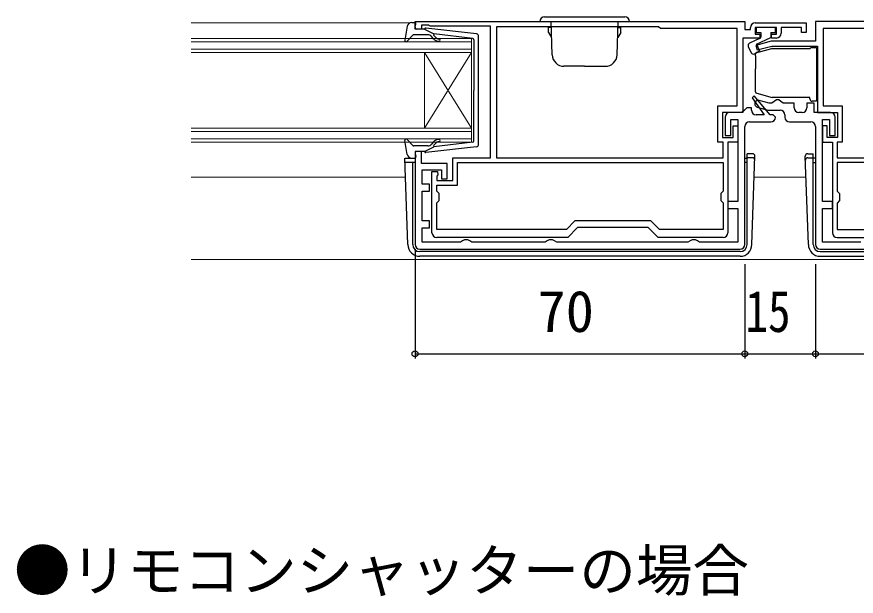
# Model space of a CAD drawing. Units: millimetres, scale not verified. Extents: x -525 to 525, y -783 to 778.
# Drawn here: x 96 to 274.1, y 16.9 to 139.8 of the extents above; entities that cross this region are included whole.
import ezdxf
from ezdxf.enums import TextEntityAlignment as Align

# ---------------------------------------------------------------- set-up
doc = ezdxf.new("R2010")
doc.units = ezdxf.units.MM
doc.header["$LTSCALE"] = 4
for name, color, linetype in [('0-1_USER1', 3, 'Continuous'), ('0-2_YKK_11', 7, 'Continuous'), ('0-5_YKK_13', 4, 'Continuous'), ('0-7_YKK_D', 6, 'Continuous')]:
    doc.layers.add(name, color=color, linetype=linetype)
doc.layers.add('0-4_YKK_12', color=2, linetype='Continuous', lineweight=18)
doc.styles.add('ＭＳ ゴシック', font='')
doc.styles.get('ＭＳ ゴシック').set_extended_font_data('MS Gothic')

msp = doc.modelspace()

# ---------------------------------------------------------------- linework, layer by layer
at = {"layer": '0-2_YKK_11'}
for p, q in [((262.7, 119.495), (262, 119.495)), ((259, 118.995), (259, 118.495)), ((250.5, 91.498), (250.5, 116.498)), ((251.5, 117.498), (256, 117.498)), ((260, 117.495), (264.5, 117.495)), ((265.5, 116.495), (265.5, 91.495)), ((181.5, 90.498), (249.5, 90.498)), ((266.5, 90.495), (334.5, 90.495))]:
    msp.add_line(p, q, dxfattribs=at)
for points in [[(180.5, 138.798), (250.5, 138.798), (250.5, 137.098), (251.7, 137.098), (251.7, 137.498)], [(184.1, 93.998), (184.1, 106.998), (185.25, 106.998), (185.331, 106.307), (185.1, 106.015), (185.1, 105.098), (188.5, 105.098), (188.5, 109.898), (196.5, 109.898), (196.5, 137.798), (183.8, 137.798), (183.576, 137.898), (183.353, 137.998), (181.9, 137.998), (181.9, 137.198), (180.5, 137.198), (180.5, 138.798)], [(257.2, 135.298), (256.2, 135.298), (256.2, 136.098), (257.2, 136.098), (257.2, 137.498), (252.7, 137.498), (252.7, 136.098), (253.7, 136.098), (253.7, 135.298), (250.1, 135.298), (250.1, 119.498), (245.8, 119.498), (245.8, 114.198), (248, 114.198), (248, 116.698), (249, 116.698), (249, 113.198), (246.9, 113.198), (246.9, 93.998)], [(252.7, 138.498), (263.5, 138.498), (263.5, 136.498), (262.5, 136.498), (262.5, 137.498), (258.2, 137.498), (258.2, 136.298)], [(335.5, 138.795), (265.5, 138.795), (265.5, 134.595), (256.1, 134.595), (252.871, 133.73), (253.13, 132.764), (256.232, 133.595), (265.9, 133.595), (265.9, 119.495), (270.2, 119.495), (270.2, 114.195), (268, 114.195), (268, 116.695), (267, 116.695), (267, 113.195), (269.1, 113.195), (269.1, 93.995)], [(257, 118.498), (256.5, 118.998), (255.88, 118.998), (252.521, 123.001), (252.047, 122.636), (254.6, 118.998), (252.9, 118.998)], [(261, 120.495), (261, 121.495), (258.654, 121.495), (258.177, 121.845), (257.7, 122.195), (257.2, 122.195), (256.723, 121.845), (256.246, 121.495), (255.688, 121.495), (253.544, 122.07)], [(268.7, 119.495), (265.2, 119.495), (265.2, 121.495), (263.7, 121.495), (263.7, 120.495)], [(251.9, 119.998), (251.9, 120.498), (250.9, 120.498), (250.4, 119.998), (249.9, 119.498), (247.3, 119.498)], [(253.156, 120.621), (255.491, 119.995), (258, 119.995)], [(246.3, 118.498), (246.3, 114.598), (247.5, 114.598), (247.5, 117.998), (249, 117.998), (249, 100.598), (246.9, 100.598), (246.9, 99.098), (249, 99.098), (249, 91.998), (240.866, 91.998), (240.433, 92.248), (240, 92.498), (239.3, 92.498), (238.867, 92.248), (238.434, 91.998), (210.566, 91.998), (210.133, 92.248), (209.7, 92.498), (209, 92.498), (208.567, 92.248), (208.134, 91.998), (192.566, 91.998), (192.133, 92.248), (191.7, 92.498), (191, 92.498), (190.567, 92.248), (190.134, 91.998), (182, 91.998), (182, 94.998), (183.6, 94.998), (183.6, 96.498), (182, 96.498), (182, 102.798), (183.6, 102.798), (183.6, 104.298), (182, 104.298), (182, 107.298), (186.1, 107.298), (186.1, 105.398)], [(269.1, 100.595), (267, 100.595), (267, 117.995), (268.5, 117.995), (268.5, 114.595), (269.7, 114.595), (269.7, 118.495)], [(186.1, 105.398), (187.3, 105.398), (187.3, 108.698), (181.9, 108.698), (181.9, 111.198), (180.5, 111.198), (180.5, 91.498)], [(275.134, 91.995), (267, 91.995), (267, 99.095), (269.1, 99.095), (269.1, 100.595)], [(245.9, 92.998), (232.1, 92.998), (230, 95.098), (215, 95.098), (212.9, 92.998), (185.1, 92.998)], [(270.1, 92.995), (283.9, 92.995), (286, 95.095), (301, 95.095), (303.1, 92.995), (330.9, 92.995)]]:
    msp.add_lwpolyline(points, dxfattribs=at)
for points in [[(197.8, 109.898), (245.9, 109.898), (245.9, 113.198), (244.8, 113.198), (244.8, 120.898), (248.9, 120.898), (248.9, 137.298), (232.6, 137.298), (232.2, 137.698), (197.8, 137.698)], [(270.1, 109.895), (318.2, 109.895), (318.2, 137.695), (283.8, 137.695), (283.4, 137.295), (267.1, 137.295), (267.1, 120.895), (271.2, 120.895), (271.2, 113.195), (270.1, 113.195)], [(189.5, 108.898), (245.9, 108.898), (245.9, 102.798), (245.4, 102.298), (245.4, 100.798), (245.9, 100.298), (245.9, 94.698), (232.38, 94.698), (230.58, 96.498), (214.42, 96.498), (212.62, 94.698), (185.1, 94.698), (185.1, 100.298), (185.6, 100.798), (185.6, 102.298), (185.1, 102.798), (185.1, 104.098), (189.5, 104.098)], [(326.5, 108.895), (270.1, 108.895), (270.1, 102.795), (270.6, 102.295), (270.6, 100.795), (270.1, 100.295), (270.1, 94.695), (283.62, 94.695), (285.42, 96.495), (301.58, 96.495), (303.38, 94.695), (330.9, 94.695), (330.9, 100.295), (330.4, 100.795), (330.4, 102.295), (330.9, 102.795), (330.9, 104.095), (326.5, 104.095)]]:
    msp.add_lwpolyline(points, close=True, dxfattribs=at)
for centre, radius, start, end in [((252.7, 137.498), 1, 90.00001, 179.99999), ((257.2, 136.298), 1, 270.00001, 359.99999), ((253.35, 121.345), 0.75, 75, 255.00002), ((247.3, 118.498), 1, 90.00001, 179.99999), ((252.9, 119.998), 1, 180.00001, 269.99999), ((258, 118.995), 1, 0.00001, 89.99999), ((262, 120.495), 1, 180.00001, 269.99999), ((262.7, 120.495), 1, 270.00001, 359.99999), ((268.7, 118.495), 1, 0.00001, 89.99999), ((256, 118.498), 1, 270.00001, 359.99999), ((260, 118.495), 1, 180.00001, 269.99999), ((251.5, 116.498), 1, 90.00001, 179.99999), ((264.5, 116.495), 1, 0.00001, 89.99999), ((185.1, 93.998), 1, 180.00001, 269.99999), ((245.9, 93.998), 1, 270.00001, 359.99999), ((270.1, 93.995), 1, 180.00001, 269.99999), ((181.5, 91.498), 1, 180.00001, 269.99999), ((249.5, 91.498), 1, 270.00001, 359.99999), ((266.5, 91.495), 1, 180.00001, 269.99999)]:
    msp.add_arc(centre, radius, start, end, dxfattribs=at)
at = {"layer": '0-4_YKK_12'}
for p, q in [((179.412, 138.498), (133, 138.498)), ((133, 135.199), (192.5, 135.197)), ((133, 134.499), (192.505, 134.497)), ((192.5, 135.197), (192.5, 113.197)), ((133, 132.9), (192.5, 132.899)), ((133, 132.2), (192.5, 132.199)), ((192.5, 132.199), (182.504, 116.198)), ((182.505, 132.198), (182.504, 116.198)), ((192.5, 116.199), (182.504, 132.198)), ((133, 116.2), (192.5, 116.199)), ((133, 115.5), (192.5, 115.499)), ((133, 113.899), (192.5, 113.897)), ((133, 113.199), (192.5, 113.197)), ((208.5, 108.898), (194.5, 108.898)), ((178.499, 105.799), (133, 105.799)), ((263.502, 105.799), (252.498, 105.799)), ((383, 88.299), (133, 88.299))]:
    msp.add_line(p, q, dxfattribs=at)
at = {"layer": '0-5_YKK_13'}
for p, q in [((208, 139.798), (225, 139.798)), ((178.851, 137.78), (178.308, 134.853)), ((179.834, 138.598), (180.403, 138.598)), ((180.514, 137.578), (180.692, 138.217)), ((193.561, 136.149), (182.82, 137.396)), ((207, 138.798), (226, 138.798)), ((209.382, 137.498), (208.8, 137.498)), ((208.8, 136.5), (208.8, 137.498)), ((209.619, 131.711), (209.371, 138.798)), ((223.381, 131.711), (223.629, 138.798)), ((223.618, 137.498), (224.2, 137.498)), ((224.2, 136.5), (224.2, 137.498)), ((252.898, 137.499), (252.898, 136.499)), ((256.998, 137.499), (252.898, 137.499)), ((180.014, 135.9), (178.825, 134.596)), ((183.237, 135.998), (180.235, 135.998)), ((182.503, 137.198), (180.803, 137.198)), ((182.503, 137.198), (184.503, 136.184)), ((184.428, 135.134), (184.003, 135.641)), ((184.489, 135.838), (184.811, 135.455)), ((192.738, 135.229), (184.503, 136.184)), ((194.003, 112.743), (194.003, 135.653)), ((208.8, 136.5), (209.45, 135.373)), ((224.2, 136.5), (223.55, 135.373)), ((252.898, 136.499), (253.898, 136.499)), ((253.898, 136.499), (253.898, 135.499)), ((255.998, 136.499), (255.998, 135.395)), ((193.003, 134.931), (193.003, 124.198)), ((253.626, 135.172), (251.487, 134.174)), ((252.998, 133.996), (255.998, 135.395)), ((252.998, 133.996), (253.652, 132.593)), ((251.245, 133.51), (251.862, 132.187)), ((252.565, 131.966), (253.652, 132.593)), ((252.8, 131.548), (252.8, 131.927)), ((253.023, 132.217), (253.923, 132.458)), ((253.923, 132.458), (256.262, 133.085)), ((256.34, 133.095), (264.4, 133.095)), ((252.8, 131.548), (252.8, 128.727)), ((216.5, 129.298), (212.117, 129.298)), ((216.5, 129.298), (220.883, 129.298)), ((252.8, 123.863), (252.8, 128.727)), ((193.003, 113.465), (193.003, 124.198)), ((253.023, 123.573), (256.3, 122.695)), ((264.3, 122.695), (256.3, 122.695)), ((264.3, 122.395), (264.3, 122.695)), ((265.7, 121.895), (264.8, 121.895)), ((178.851, 110.615), (178.308, 113.543)), ((180.014, 112.496), (178.825, 113.8)), ((183.237, 112.398), (180.235, 112.398)), ((184.428, 113.262), (184.003, 112.755)), ((184.489, 112.557), (184.811, 112.941)), ((192.738, 113.167), (184.503, 112.211)), ((180.514, 110.817), (180.692, 110.178)), ((182.503, 111.198), (180.803, 111.198)), ((182.503, 111.198), (184.503, 112.211)), ((193.561, 112.246), (182.82, 111)), ((250.999, 91.495), (250.999, 110.754)), ((252.153, 110.754), (250.999, 110.754)), ((263.846, 110.754), (265.001, 110.754)), ((265.001, 91.495), (265.001, 110.754)), ((178.999, 91.498), (178.36, 109.789)), ((178.372, 109.789), (180.5, 109.789)), ((180.5, 108.891), (178.391, 108.891)), ((179.834, 109.798), (180.403, 109.798)), ((179.999, 91.495), (179.999, 108.891)), ((250.5, 109.789), (250.999, 109.789)), ((250.999, 108.891), (250.5, 108.891)), ((252.123, 109.891), (250.999, 109.891)), ((251.999, 91.498), (252.653, 110.236)), ((264.001, 91.498), (263.347, 110.236)), ((263.877, 109.891), (265.001, 109.891)), ((265.5, 109.789), (265.001, 109.789)), ((265.001, 108.891), (265.5, 108.891)), ((249.499, 89.995), (181.499, 89.995)), ((266.501, 89.995), (334.501, 89.995)), ((249.499, 88.995), (181.5, 88.995)), ((266.501, 88.995), (334.499, 88.995))]:
    msp.add_line(p, q, dxfattribs=at)
for points in [[(255.998, 136.499), (256.998, 136.499), (256.998, 137.499)], [(264.8, 133.295), (265.7, 133.295), (265.7, 121.895)]]:
    msp.add_lwpolyline(points, dxfattribs=at)
for centre, radius, start, end in [((208, 138.798), 1, 90, 180), ((225, 138.798), 1, 0, 90), ((179.834, 137.598), 1, 90, 169.48786), ((180.403, 138.298), 0.3, 344.43464, 90), ((180.803, 137.498), 0.3, 164.43464, 270), ((182.786, 137.098), 0.3, 83.37911, 160.52878), ((180.235, 135.698), 0.3, 90, 137.64469), ((183.237, 134.998), 1, 40.00001, 90), ((184.643, 135.967), 0.2, 83.37911, 220.00001), ((185.577, 136.098), 1, 220.00001, 270), ((193.503, 135.653), 0.5, 0, 83.37911), ((253.415, 135.625), 0.5, 295, 345.39617), ((178.603, 134.798), 0.3, 169.48786, 317.64469), ((185.577, 136.098), 1.5, 220.00001, 270), ((185.577, 134.848), 0.25, 270, 90), ((192.703, 134.931), 0.3, 0, 83.37911), ((251.698, 133.721), 0.5, 115.00014, 205.00005), ((252.315, 132.399), 0.5, 205.00005, 300.00004), ((253.1, 131.927), 0.3, 105, 180), ((256.34, 132.795), 0.3, 90, 105), ((264.8, 132.795), 0.5, 90, 143.1301), ((212.117, 131.798), 2.5, 182, 270), ((220.883, 131.798), 2.5, 270, 358), ((253.1, 123.863), 0.3, 180, 255), ((264.8, 122.395), 0.5, 180, 270), ((178.603, 113.598), 0.3, 42.35531, 190.51214), ((180.235, 112.698), 0.3, 222.35531, 270), ((183.237, 113.398), 1, 270, 319.99999), ((185.577, 112.298), 1.5, 90, 139.99999), ((184.643, 112.429), 0.2, 139.99999, 276.62089), ((185.577, 112.298), 1, 90, 139.99999), ((185.577, 113.548), 0.25, 270, 90), ((192.703, 113.465), 0.3, 276.62089, 0), ((193.503, 112.743), 0.5, 276.62089, 0), ((179.834, 110.798), 1, 190.51214, 270), ((180.803, 110.898), 0.3, 90, 195.56536), ((182.786, 111.298), 0.3, 199.47122, 276.62089), ((252.153, 110.254), 0.5, 358, 90), ((263.846, 110.254), 0.5, 90, 182), ((180.403, 110.098), 0.3, 270, 15.56536), ((252.123, 109.391), 0.5, 358, 90), ((263.877, 109.391), 0.5, 90, 182), ((181.499, 91.495), 2.5, 180, 270), ((181.499, 91.495), 1.5, 180, 270), ((249.499, 91.495), 1.5, 270, 0), ((249.499, 91.495), 2.5, 270, 0), ((266.501, 91.495), 2.5, 180, 270), ((266.501, 91.495), 1.5, 180, 270)]:
    msp.add_arc(centre, radius, start, end, dxfattribs=at)
at = {"layer": '0-7_YKK_D'}
for p, q in [((180.5, 90.498), (180.5, 67.299)), ((250.5, 87.301), (250.5, 67.299)), ((265.5, 87.301), (265.5, 67.299)), ((250.5, 80.301), (250.5, 67.299)), ((265.5, 80.301), (265.5, 67.299)), ((180.5, 68.299), (250.5, 68.299)), ((250.5, 68.299), (265.5, 68.299)), ((265.5, 68.299), (335.5, 68.299))]:
    msp.add_line(p, q, dxfattribs=at)
for centre in [(180.5, 68.299), (250.5, 68.299), (250.5, 68.299), (265.5, 68.299), (265.5, 68.299)]:
    msp.add_circle(centre, 0.637, dxfattribs=at)

# ---------------------------------------------------------------- texts
at = {"layer": '0-1_USER1', "style": 'ＭＳ ゴシック'}
msp.add_text('●リモコンシャッターの場合', height=8.798, dxfattribs=at).set_placement((95.364, 15.323), align=Align.BOTTOM_LEFT)
at = {"layer": '0-7_YKK_D', "style": 'ＭＳ ゴシック'}
msp.add_text('70', height=8.798, dxfattribs=at).set_placement((206.5, 70.299), align=Align.BOTTOM_LEFT)
at = {"layer": '0-7_YKK_D', "style": 'ＭＳ ゴシック', "width": 0.8}
msp.add_text('15', height=8.798, dxfattribs=at).set_placement((250.636, 70.299), align=Align.BOTTOM_LEFT)

doc.saveas('drawing.dxf')
